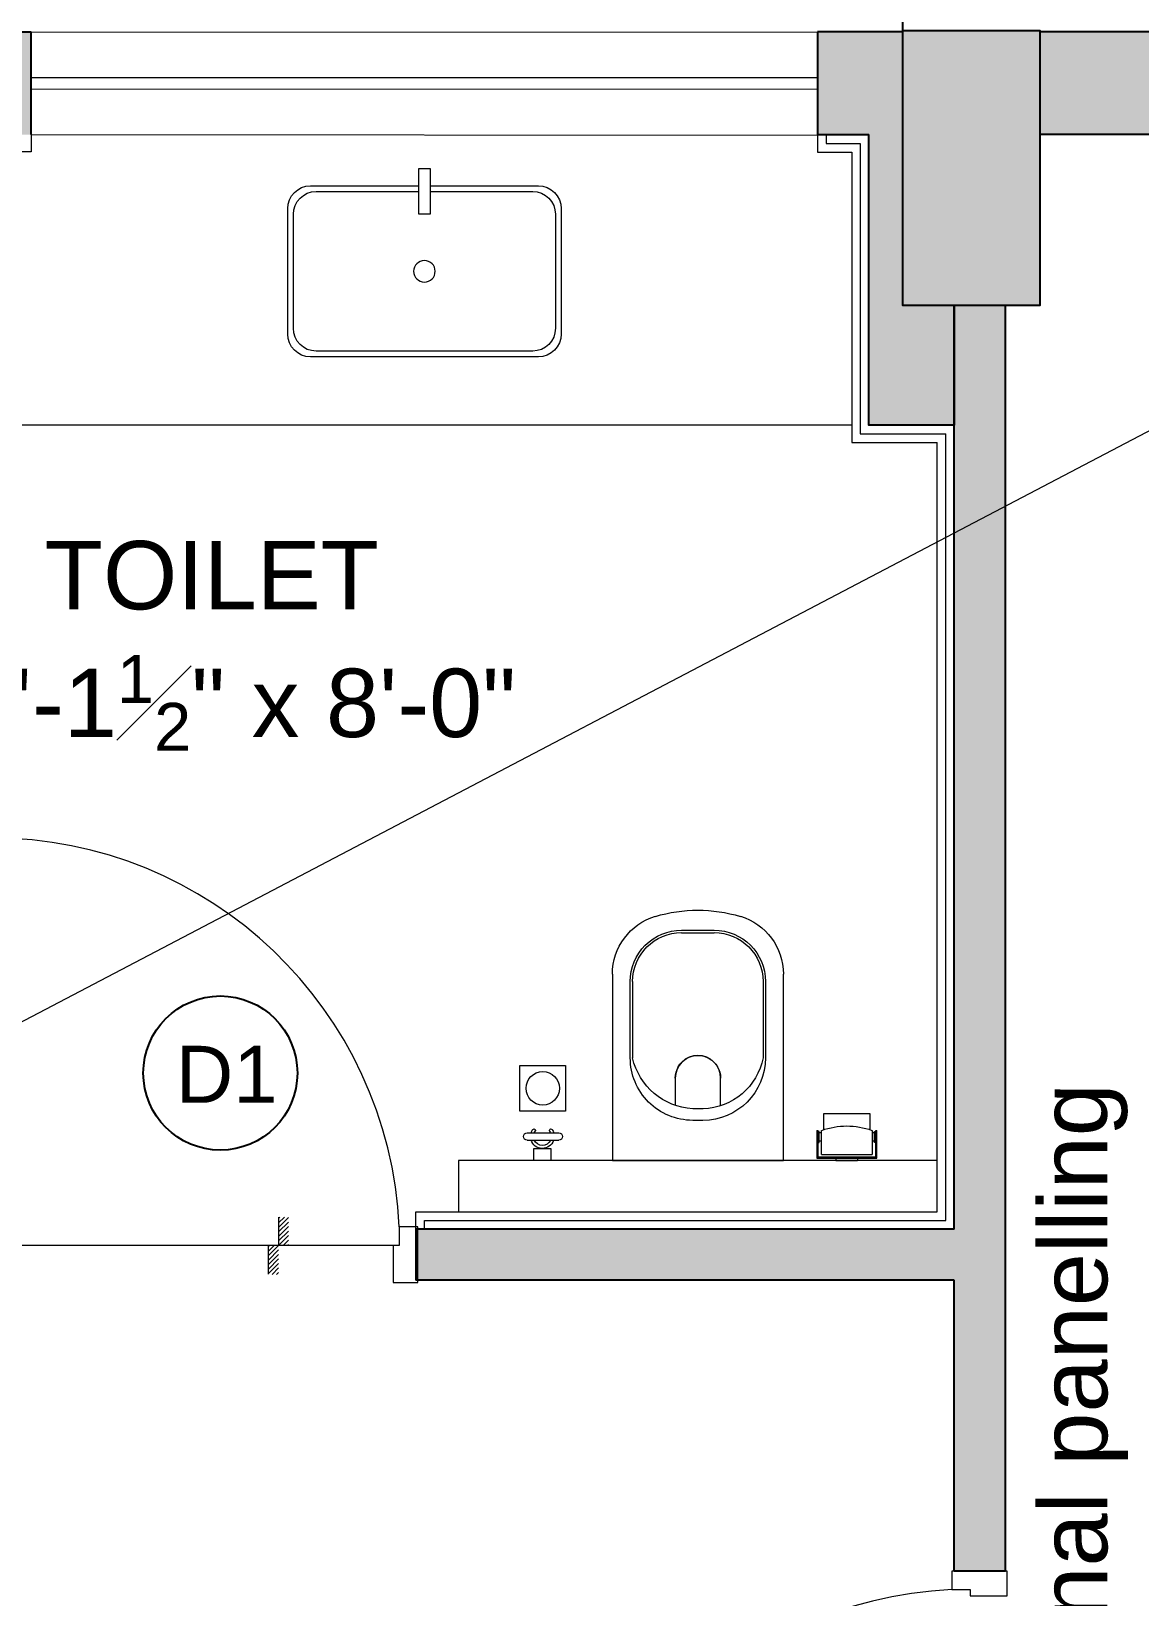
# Model space of a CAD drawing. Header units: inches. Extents: x 211391 to 214260, y -106888 to -102532.
# Drawn here: x 213461.4 to 213558.7, y -105895.6 to -105758.3 of the extents above; entities that cross this region are included whole.
import ezdxf

# ---------------------------------------------------------------- set-up
doc = ezdxf.new("R2010")
doc.units = ezdxf.units.IN
doc.header["$MEASUREMENT"] = 0
doc.linetypes.add('0226--P-00-GA 18.02.10$0$DASH', pattern=[0.35, 0.25, -0.1])
doc.layers.get('0').update_dxf_attribs({"color": 4})
for name, color, linetype, lineweight in [('BEAM', 90, '0226--P-00-GA 18.02.10$0$DASH', 25), ('counter', 177, 'Continuous', 13), ('DOOR', 2, 'Continuous', 9), ('DROP', 1, 'Continuous', 5), ('FIXTURES', 8, 'Continuous', 9), ('HATCH', 251, 'Continuous', 13), ('STONE', 1, 'Continuous', 18), ('TEXT', 3, 'Continuous', 9), ('WALL', 5, 'Continuous', 25), ('window', 1, 'Continuous', 18)]:
    doc.layers.add(name, color=color, linetype=linetype, lineweight=lineweight)
doc.layers.add('COLUMN', color=6, linetype='Continuous')
doc.layers.add('DOOR GLAZING NUMBER', color=1, linetype='Continuous', lineweight=5, plot=False)
doc.layers.get('BEAM').off()
doc.styles.add('STYLE1', font='arial.ttf', dxfattribs={"height": 8})

# ---------------------------------------------------------------- blocks, each defined once
blk = doc.blocks.new('DOOR 3 L')
at = {"layer": 'DOOR'}
for points in [[(1.5, -4.54), (1.5, -3.04), (2, -3.04), (2, -0.04), (0, -0.04), (0, -4.54)], [(34.5, -4.54), (34.5, -3.04), (34, -3.04), (34, -0.04), (36, -0.04), (36, -4.54)]]:
    blk.add_lwpolyline(points, close=True, dxfattribs=at)
blk.add_lwpolyline([(34.5, -4.54, -0.400224), (1.5, -36.04), (1.5, -4.54), (3, -4.54), (3, -36.01)], format="xyb", dxfattribs=at)
blk = doc.blocks.new('*X6')
at = {"color": 0}
for p, q in [((-16.76, -3.5), (-13.26, 0)), ((-16.76, -0.85), (-15.91, 0)), ((-16.42, -5.81), (-10.61, 0)), ((-13.76, -5.81), (-7.95, 0)), ((-11.11, -5.81), (-5.3, 0)), ((-8.46, -5.81), (-2.65, 0)), ((-5.81, -5.81), (0, 0)), ((0, 0), (6, 6)), ((0, 2.65), (3.35, 6)), ((0, 5.3), (0.7, 6)), ((2.65, 0), (8.65, 6)), ((5.3, 0), (11.3, 6)), ((7.95, 0), (13.95, 6)), ((10.61, 0), (16.61, 6)), ((13.26, 0), (17.04, 3.78)), ((15.91, 0), (17.04, 1.13)), ((-3.16, -5.81), (0, -2.65)), ((-0.51, -5.81), (0, -5.3))]:
    blk.add_line(p, q, dxfattribs=at)
blk = doc.blocks.new('4 UQ46U')
at = {"layer": 'DROP', "lineweight": 5}
blk.add_lwpolyline([(67308.83, -52969.15), (67308.83, -52972.46), (67307.64, -52972.46), (67307.64, -52975.82)], dxfattribs=at)
at = {"layer": 'DROP', "lineweight": 5, "extrusion": (0, 0, -1), "xscale": 0.1972594911858323, "yscale": 0.1972594911858323, "zscale": -0.1972594911858323, "rotation": 270}
blk.add_blockref('*X6', (-67308.83, -52972.46), dxfattribs=at)
blk = doc.blocks.new('RJeaT')
at = {"layer": 'FIXTURES', "ltscale": 0.2}
for p, q in [((1938.58, 410.34), (1938.58, 415.34)), ((1938.58, 415.34), (1940.88, 415.34)), ((1938.68, 410.44), (1938.68, 415.24)), ((1938.68, 415.24), (1940.88, 415.24)), ((1940.88, 414.94), (1938.88, 414.94)), ((1938.88, 410.74), (1938.88, 414.94)), ((1939.88, 415.24), (1939.88, 415.14)), ((1939.88, 415.14), (1940.78, 415.14)), ((1939.98, 415.14), (1939.98, 414.94)), ((1940.68, 415.14), (1940.68, 414.94)), ((1940.78, 415.14), (1940.78, 415.24)), ((1940.88, 415.24), (1940.88, 415.34)), ((1942.28, 414.74), (1940.98, 414.74)), ((1942.28, 410.94), (1942.28, 414.74)), ((1938.58, 413.74), (1938.38, 413.74)), ((1938.38, 411.94), (1938.38, 413.74)), ((1938.58, 411.94), (1938.38, 411.94)), ((1938.88, 410.74), (1940.88, 410.74)), ((1939.98, 410.74), (1939.98, 410.54)), ((1940.68, 410.74), (1940.68, 410.54)), ((1940.98, 410.94), (1942.28, 410.94)), ((1940.88, 410.34), (1938.58, 410.34)), ((1940.88, 410.44), (1938.68, 410.44)), ((1938.68, 410.44), (1940.88, 410.44)), ((1939.88, 410.44), (1939.88, 410.54)), ((1939.88, 410.54), (1940.78, 410.54)), ((1940.78, 410.54), (1940.78, 410.44)), ((1940.88, 410.34), (1940.88, 410.44)), ((1940.08, 386.28), (1940.08, 388.92)), ((1942.48, 389.48), (1942.48, 385.68)), ((1946.28, 389.48), (1942.48, 389.48)), ((1946.28, 385.68), (1946.28, 389.48)), ((1939.38, 388.25), (1938.38, 388.25)), ((1938.38, 388.25), (1938.38, 386.85)), ((1939.38, 386.85), (1939.38, 388.25)), ((1938.38, 386.85), (1939.38, 386.85)), ((1942.48, 385.68), (1946.28, 385.68))]:
    blk.add_line(p, q, dxfattribs=at)
at = {"layer": 'FIXTURES'}
for p, q in [((1938.38, 407.57), (1953.87, 407.57)), ((1938.38, 393.37), (1938.38, 407.57)), ((1953.24, 406.09), (1946.91, 406.09)), ((1953.24, 405.88), (1946.91, 405.88)), ((1942.93, 402.34), (1945.23, 402.34)), ((1942.93, 402.34), (1945.23, 402.34)), ((1957.3, 400.47), (1957.3, 401.81)), ((1957.51, 400.47), (1957.51, 401.81)), ((1941.71, 400.89), (1941.71, 400.04)), ((1942.68, 400.89), (1942.68, 400.04)), ((1957.3, 399.12), (1957.3, 400.47)), ((1957.51, 399.12), (1957.51, 400.47)), ((1945.23, 398.59), (1942.96, 398.59)), ((1945.23, 398.59), (1942.96, 398.59)), ((1946.91, 395.05), (1953.24, 395.05)), ((1946.91, 394.84), (1953.24, 394.84)), ((1953.87, 393.37), (1938.38, 393.37))]:
    blk.add_line(p, q, dxfattribs=at)
at = {"layer": 'FIXTURES', "ltscale": 0.2, "extrusion": (0, 0, -1)}
blk.add_line((1940.68, 386.28), (1940.68, 388.92), dxfattribs=at)
at = {"layer": 'FIXTURES'}
for centre, start, end in [((1953.87, 402.57), 16.6739, 90), ((1953.87, 398.37), 270, 343.3261)]:
    blk.add_arc(centre, 5, start, end, dxfattribs=at)
at = {"layer": 'FIXTURES', "ltscale": 0.2}
for centre, start, end in [((1940.38, 388.92), 0, 180), ((1940.38, 386.28), 180, 0)]:
    blk.add_arc(centre, 0.3, start, end, dxfattribs=at)
for centre, major_axis, ratio, start_param, end_param in [((1935.08, 412.84), (0, 6.17), 0.999988, 4.36874, 5.056072), ((1940.38, 387.55), (0, 0.991), 0.999988, 0.339854, 2.833873), ((1940.38, 387.55), (0, 0.743), 0.999988, 0.460571, 2.725879), ((1940.38, 387.55), (0, 0.991), 0.999988, -0.626784, -0.307745), ((1940.38, 387.55), (-0.525, 0.525), 1, -1.412135, -1.201093), ((1940.88, 388.25), (0, 0.124), 0.999988, 2.220239, 5.656431), ((1940.38, 387.55), (-0.525, 0.525), 1, 2.771889, 3.025893), ((1940.38, 387.55), (0, 0.991), 0.999988, 3.449295, 3.7684), ((1940.88, 386.85), (0, 0.124), 0.999988, 3.768369, 7.204495)]:
    blk.add_ellipse(centre, major_axis=major_axis, ratio=ratio, start_param=start_param, end_param=end_param, dxfattribs=at)
at = {"layer": 'FIXTURES'}
for centre, major_axis, ratio, start_param, end_param in [((1946.91, 400.89), (-3.67, 3.67), 1, -0.785398, 0.785398), ((1947.9, 400.76), (-3.69, 3.69), 1, -0.594765, 0.75982), ((1953.24, 401.81), (3.02, 3.02), 1, 5.497787, 7.068583), ((1953.24, 401.81), (-2.88, 2.88), 1, 3.926991, 5.497787), ((1944.14, 400.47), (-15.03, 0), 0.9017, 2.877811, 3.405374), ((1945.23, 400.47), (-1.33, 1.33), 1, 2.356194, 5.497787), ((1946.91, 400.04), (3.67, 3.67), 1, 2.356194, 3.926991), ((1948.1, 400.34), (3.84, 3.84), 1, 2.412384, 3.705746), ((1953.24, 399.12), (2.88, 2.88), 1, 3.926991, 5.497787), ((1953.24, 399.12), (-3.02, 3.02), 1, 2.356194, 3.926991)]:
    blk.add_ellipse(centre, major_axis=major_axis, ratio=ratio, start_param=start_param, end_param=end_param, dxfattribs=at)
at = {"layer": 'FIXTURES', "extrusion": (0, 0, -1)}
blk.add_ellipse((1945.23, 400.47), major_axis=(1.33, 1.33), ratio=1, start_param=-0.785398, end_param=2.356194, dxfattribs=at)
at = {"layer": 'FIXTURES', "ltscale": 0.2, "extrusion": (0, 0, -1)}
blk.add_ellipse((1944.38, 387.58), major_axis=(0, 1.39), ratio=0.999988, start_param=4.213360238e-07, end_param=6.28318572851561, dxfattribs=at)
blk = doc.blocks.new('AETJUEU')
at = {"layer": 'FIXTURES'}
for p, q in [((67937.68, -56339.05), (67936.69, -56339.05)), ((67936.69, -56339.05), (67936.69, -56343.07)), ((67937.68, -56343.07), (67937.68, -56339.05)), ((67936.69, -56340.58), (67927.19, -56340.58)), ((67936.69, -56341.08), (67927.69, -56341.08)), ((67947.19, -56340.58), (67937.68, -56340.58)), ((67946.69, -56341.08), (67937.68, -56341.08)), ((67925.19, -56342.58), (67925.19, -56353.58)), ((67925.69, -56343.08), (67925.69, -56353.08)), ((67936.69, -56343.07), (67937.68, -56343.07)), ((67948.69, -56353.08), (67948.69, -56343.08)), ((67949.19, -56353.58), (67949.19, -56342.58)), ((67927.19, -56355.58), (67947.19, -56355.58)), ((67927.69, -56355.08), (67946.69, -56355.08))]:
    blk.add_line(p, q, dxfattribs=at)
blk.add_circle((67937.19, -56348.08), 0.945, dxfattribs=at)
for centre, start, end in [((67927.19, -56342.58), 90, 180), ((67927.69, -56343.08), 90, 180), ((67946.69, -56343.08), 0, 90), ((67947.19, -56342.58), 0, 90), ((67927.69, -56353.08), 180, 270), ((67946.69, -56353.08), 270, 0), ((67927.19, -56353.58), 180, 270), ((67947.19, -56353.58), 270, 0)]:
    blk.add_arc(centre, 2, start, end, dxfattribs=at)
blk = doc.blocks.new('79')
at = {"layer": 'COLUMN', "ltscale": 20, "true_color": 0xdd22ba}
h = blk.add_hatch(color=212, dxfattribs=at)
h.dxf.hatch_style = 1
h.paths.add_polyline_path([(213537.89, -103908.93), (213537.89, -103908.93), (213537.89, -103899.93), (213549.89, -103899.93), (213549.89, -103924.04), (213537.89, -103924.04)])
at = {"layer": 'COLUMN', "ltscale": 20}
blk.add_lwpolyline([(213537.89, -103908.93), (213537.89, -103908.93), (213537.89, -103899.93), (213549.89, -103899.93), (213549.89, -103924.04), (213537.89, -103924.04), (213537.89, -103908.93)], dxfattribs=at)

msp = doc.modelspace()

# ---------------------------------------------------------------- hatches: boundary and pattern name
at = {"layer": 'HATCH', "ltscale": 15}
h = msp.add_hatch(color=256, dxfattribs=at)
h.dxf.hatch_style = 1
h.paths.add_polyline_path([(213461.39, -105758.4), (213408.89, -105758.4), (213408.89, -105767.4), (213461.39, -105767.4)])
h = msp.add_hatch(color=256, dxfattribs=at)
h.dxf.hatch_style = 1
h.paths.add_polyline_path([(213537.89, -105758.4), (213534.89, -105758.4), (213530.39, -105758.4), (213530.39, -105767.4), (213534.89, -105767.4), (213537.89, -105767.4)])
h = msp.add_hatch(color=256, dxfattribs=at)
h.dxf.hatch_style = 1
h.paths.add_polyline_path([(213807.89, -105758.4), (213549.89, -105758.4), (213549.89, -105767.4), (213807.89, -105767.4)])
at = {"layer": 'HATCH', "ltscale": 25}
h = msp.add_hatch(color=256, dxfattribs=at)
h.dxf.hatch_style = 1
h.paths.add_polyline_path([(213542.39, -105782.4), (213537.89, -105782.4), (213537.89, -105767.4), (213534.89, -105767.4), (213534.89, -105792.9), (213542.39, -105792.9)])
at = {"layer": 'HATCH', "ltscale": 15}
h = msp.add_hatch(color=256, dxfattribs=at)
h.dxf.hatch_style = 1
h.paths.add_polyline_path([(213546.89, -105782.4), (213542.39, -105782.4), (213542.39, -105792.9), (213542.39, -105863.4), (213495.14, -105863.4), (213495.14, -105867.9), (213542.39, -105867.9), (213542.39, -105893.4), (213546.89, -105893.4)])

# ---------------------------------------------------------------- linework, layer by layer
at = {"layer": 'counter', "ltscale": 25}
msp.add_line((213533.39, -105792.9), (213458.39, -105792.9), dxfattribs=at)
at = {"layer": 'Defpoints'}
msp.add_circle((213477.98, -105849.72), 6.76, dxfattribs=at)
at = {"layer": 'DOOR GLAZING NUMBER', "ltscale": 15}
msp.add_line((211468.75, -106888.48), (214259.76, -105426.59), dxfattribs=at)
at = {"layer": 'DROP', "ltscale": 20}
msp.add_line((213493.14, -105864.84), (213458.31, -105864.84), dxfattribs=at)
at = {"layer": 'STONE'}
for p, q in [((213540.89, -105857.4), (213498.89, -105857.4)), ((213498.89, -105857.4), (213498.89, -105861.9))]:
    msp.add_line(p, q, dxfattribs=at)
for points in [[(213461.39, -105767.41), (213461.39, -105768.91), (213458.39, -105768.91), (213458.39, -105794.4), (213450.89, -105794.4), (213450.89, -105768.9), (213410.39, -105768.9)], [(213530.39, -105767.45), (213530.39, -105768.95), (213533.39, -105768.95), (213533.39, -105794.4), (213540.89, -105794.4)], [(213531.14, -105767.45), (213531.14, -105768.2), (213534.14, -105768.2), (213534.14, -105793.65), (213541.64, -105793.65)], [(213495.89, -105863.4), (213495.89, -105862.65), (213541.64, -105862.65), (213541.64, -105793.65)], [(213495.14, -105863.4), (213495.14, -105863.4), (213495.14, -105861.9), (213540.89, -105861.9), (213540.89, -105794.4)]]:
    msp.add_lwpolyline(points, dxfattribs=at)
at = {"layer": 'WALL', "ltscale": 20}
for p, q in [((213537.89, -105758.4), (213537.89, -105712.02)), ((213461.39, -105758.41), (213408.89, -105758.4)), ((213461.39, -105767.41), (213461.39, -105758.41)), ((213807.89, -105758.4), (213549.89, -105758.4)), ((213807.89, -105767.4), (213549.89, -105767.4)), ((213542.39, -105863.4), (213542.39, -105782.4)), ((213546.89, -105893.4), (213546.89, -105782.4)), ((213542.39, -105863.4), (213495.14, -105863.4)), ((213495.14, -105863.4), (213495.14, -105867.9)), ((213542.39, -105867.9), (213495.14, -105867.9)), ((213542.39, -105893.4), (213542.39, -105867.9)), ((213546.89, -105893.4), (213542.39, -105893.4))]:
    msp.add_line(p, q, dxfattribs=at)
at = {"layer": 'WALL'}
for p, q in [((213537.89, -105758.4), (213530.39, -105758.4)), ((213530.39, -105758.4), (213530.39, -105767.4)), ((213530.39, -105767.4), (213534.89, -105767.4))]:
    msp.add_line(p, q, dxfattribs=at)
at = {"layer": 'WALL', "ltscale": 25}
msp.add_lwpolyline([(213542.39, -105782.4), (213542.39, -105792.9), (213534.89, -105792.9), (213534.89, -105767.4), (213534.89, -105767.4)], dxfattribs=at)
at = {"layer": 'window', "ltscale": 20}
for p, q in [((213461.39, -105758.41), (213530.39, -105758.4)), ((213461.39, -105762.41), (213530.39, -105762.4)), ((213461.39, -105763.41), (213530.39, -105763.4)), ((213461.39, -105767.41), (213530.39, -105767.45))]:
    msp.add_line(p, q, dxfattribs=at)

# ---------------------------------------------------------------- block references
at = {"layer": 'BEAM'}
msp.add_blockref('79', (0, -1858.36), dxfattribs=at)
at = {"layer": 'DOOR', "ltscale": 5}
for p, xscale, yscale, zscale, rotation in [((213456.31, -105868.14), -1.083333333333333, 1.083333333333333, 1.083333333333333, 180), ((213547.08, -105932.4), -1.083333911502246, 1.083333911502246, 1.083333911502246, 270)]:
    msp.add_blockref('DOOR 3 L', p, dxfattribs=dict(at, xscale=xscale, yscale=yscale, zscale=zscale, rotation=rotation))
at = {"layer": 'DROP', "ltscale": 20, "xscale": 0.7535655759087191, "yscale": 0.7535655759087191, "zscale": 0.7535655759087191}
msp.add_blockref('4 UQ46U', (162761.47, -65946.62), dxfattribs=at)
at = {"layer": 'FIXTURES', "xscale": -1}
msp.add_blockref('AETJUEU', (281433.08, -49431.32), dxfattribs=at)
at = {"layer": 'FIXTURES', "xscale": -1.056338028168694, "yscale": 1.056338028168694, "zscale": 1.056338028168694, "rotation": 270}
msp.add_blockref('RJeaT', (213096.86, -107904.98), dxfattribs=at)

# ---------------------------------------------------------------- texts
at = {"layer": 'Defpoints', "style": 'STYLE1'}
msp.add_text('D1', height=5, dxfattribs=at).set_placement((213474.07, -105852.33))
at = {"layer": 'Defpoints', "ltscale": 15, "insert": (213549.82, -105844.1), "char_height": 6, "attachment_point": 3, "rotation": 90, "style": 'STYLE1'}
msp.add_mtext_dynamic_manual_height_columns('\\A1;\\pxqc;as per internal panelling', width=101.9942, gutter_width=35, heights=[0], dxfattribs=at)
at = {"layer": 'TEXT', "ltscale": 10, "insert": (213528.23, -105803.05), "char_height": 6, "attachment_point": 3, "style": 'STYLE1'}
msp.add_mtext_dynamic_manual_height_columns('\\A1;\\pxqc;TOILET\\P11\'-1{\\H0.7x;\\S1#2;\\H1.42857x;"} x 8\'-0"', width=101.9942, gutter_width=35, heights=[0], dxfattribs=at)

doc.saveas('drawing.dxf')
